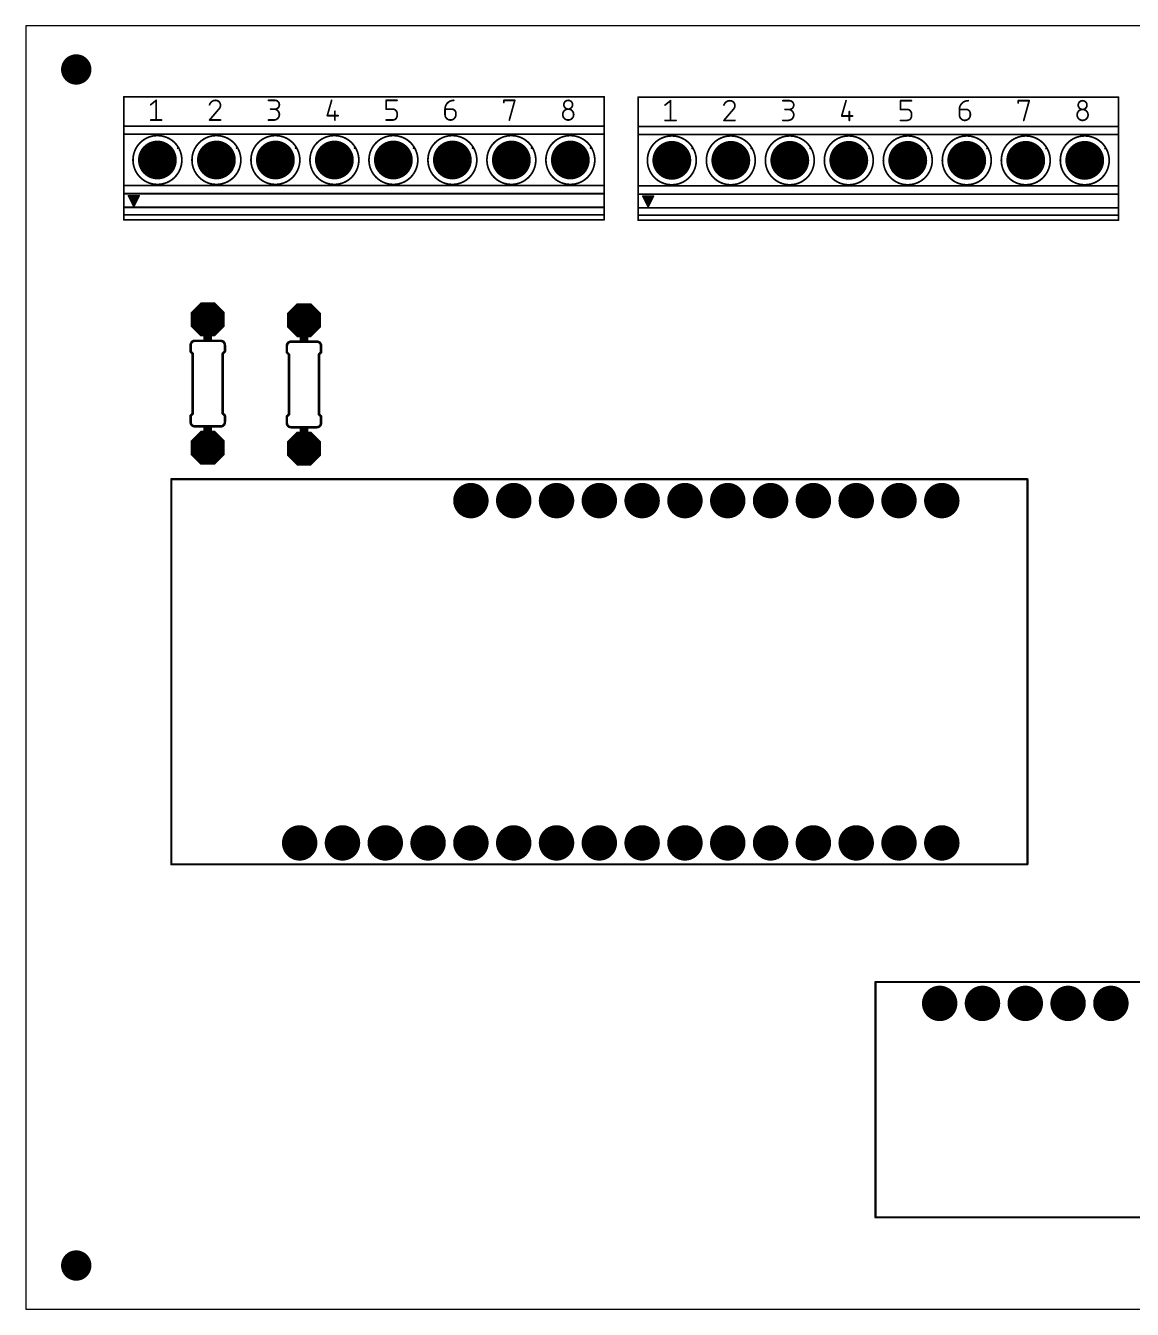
# Model space of a CAD drawing. Extents: x 0 to 102, y 25 to 102.
# Drawn here: x 0 to 65.7, y 25.4 to 101.6 of the extents above; entities that cross this region are included whole.
import ezdxf

# ---------------------------------------------------------------- set-up
doc = ezdxf.new("R2010")
doc.units = 0
for name, color, linetype in [('17', 110, 'CONTINUOUS'), ('20', 31, 'CONTINUOUS'), ('21', 253, 'CONTINUOUS'), ('29', 253, 'CONTINUOUS')]:
    doc.layers.add(name, color=color, linetype=linetype)

# ---------------------------------------------------------------- blocks, each defined once
blk = doc.blocks.new('ROUNDP')
at = {"const_width": 0.5}
blk.add_lwpolyline([(0, -0.25, 1), (0, 0.25, 1), (0, -0.25)], format="xyb", dxfattribs=at)
blk = doc.blocks.new('RECT')
blk.add_solid([(-0.5, -0.5), (0.5, -0.5), (-0.5, 0.5), (0.5, 0.5)])
blk = doc.blocks.new('OCTAGONP')
at = {"const_width": 0.5}
blk.add_lwpolyline([(-0.25, -0.1036), (-0.25, 0.1036), (-0.1036, 0.25), (0.1036, 0.25), (0.25, 0.1036), (0.25, -0.1036), (0.1036, -0.25), (-0.1036, -0.25), (-0.25, -0.1036), (-0.25, 0.1036)], dxfattribs=at)

msp = doc.modelspace()

# ---------------------------------------------------------------- linework, layer by layer
at = {"layer": '20'}
for p, q in [((101.6, 101.6), (0, 101.6)), ((0, 101.6), (0, 25.4)), ((0, 25.4), (101.6, 25.4))]:
    msp.add_line(p, q, dxfattribs=at)
for centre in [(3, 99), (3, 28)]:
    msp.add_circle(centre, 0.8, dxfattribs=at)
at = {"layer": '21'}
for points, const_width in [([(5.816, 97.376), (34.316, 97.376)], 0.1016), ([(5.816, 97.376), (5.816, 95.6383)], 0.1016), ([(7.4168, 96.9081), (7.7414, 97.1677)], 0.1016), ([(7.7414, 97.1677), (7.7414, 95.9993)], 0.1016), ([(14.4018, 97.1677), (14.7913, 97.1677)], 0.1016), ([(18.1539, 97.1677), (17.8943, 96.2589)], 0.1016), ([(21.3868, 96.6484), (21.3868, 97.1677)], 0.1016), ([(21.3868, 97.1677), (22.0359, 97.1677)], 0.1016), ([(28.3718, 97.0379), (28.3718, 97.1677)], 0.1016), ([(28.3718, 97.1677), (29.0209, 97.1677)], 0.1016), ([(29.0209, 97.1677), (28.6964, 95.9993)], 0.1016), ([(34.316, 97.376), (34.316, 95.6383)], 0.1016), ([(36.3366, 97.3557), (64.8366, 97.3557)], 0.1016), ([(36.3366, 97.3557), (36.3366, 95.618)], 0.1016), ([(37.9374, 96.8877), (38.262, 97.1474)], 0.1016), ([(38.262, 97.1474), (38.262, 95.979)], 0.1016), ([(44.9224, 97.1474), (45.3119, 97.1474)], 0.1016), ([(48.6746, 97.1474), (48.4149, 96.2386)], 0.1016), ([(51.9074, 96.6281), (51.9074, 97.1474)], 0.1016), ([(51.9074, 97.1474), (52.5565, 97.1474)], 0.1016), ([(58.8924, 97.0176), (58.8924, 97.1474)], 0.1016), ([(58.8924, 97.1474), (59.5415, 97.1474)], 0.1016), ([(59.5415, 97.1474), (59.217, 95.979)], 0.1016), ([(64.8366, 97.3557), (64.8366, 95.618)], 0.1016), ([(7.4168, 95.9993), (8.0659, 95.9993)], 0.1016), ([(11.461, 96.6484), (10.9093, 95.9993)], 0.1016), ([(10.9093, 95.9993), (11.5584, 95.9993)], 0.1016), ([(14.4018, 95.9993), (14.7264, 95.9993)], 0.1016), ([(14.7913, 96.6484), (14.5316, 96.6484)], 0.1016), ([(17.8943, 96.2589), (18.5434, 96.2589)], 0.1016), ([(18.3487, 96.5186), (18.3487, 95.9993)], 0.1016), ([(21.7763, 96.6484), (21.3868, 96.6484)], 0.1016), ([(21.3868, 95.9993), (21.7763, 95.9993)], 0.1016), ([(22.0359, 96.2589), (22.0359, 96.3888)], 0.1016), ([(24.8793, 96.6484), (25.2688, 96.6484)], 0.1016), ([(24.8793, 96.3239), (24.8793, 96.6484)], 0.1016), ([(25.5284, 96.3888), (25.5284, 96.3239)], 0.1016), ([(37.9374, 95.979), (38.5865, 95.979)], 0.1016), ([(41.9817, 96.6281), (41.4299, 95.979)], 0.1016), ([(41.4299, 95.979), (42.079, 95.979)], 0.1016), ([(44.9224, 95.979), (45.247, 95.979)], 0.1016), ([(45.3119, 96.6281), (45.0523, 96.6281)], 0.1016), ([(48.4149, 96.2386), (49.064, 96.2386)], 0.1016), ([(48.8693, 96.4983), (48.8693, 95.979)], 0.1016), ([(52.2969, 96.6281), (51.9074, 96.6281)], 0.1016), ([(51.9074, 95.979), (52.2969, 95.979)], 0.1016), ([(52.5565, 96.2386), (52.5565, 96.3684)], 0.1016), ([(55.3999, 96.6281), (55.7894, 96.6281)], 0.1016), ([(55.3999, 96.3035), (55.3999, 96.6281)], 0.1016), ([(56.049, 96.3684), (56.049, 96.3035)], 0.1016), ([(5.816, 95.6383), (5.816, 95.1627)], 0.1016), ([(5.816, 95.6383), (34.316, 95.6383)], 0.1016), ([(34.316, 95.1627), (34.316, 95.6383)], 0.1016), ([(36.3366, 95.618), (36.3366, 95.1424)], 0.1016), ([(36.3366, 95.618), (64.8366, 95.618)], 0.1016), ([(64.8366, 95.1424), (64.8366, 95.618)], 0.1016), ([(5.816, 92.1097), (5.816, 95.1627)], 0.1016), ([(34.316, 95.1627), (5.816, 95.1627)], 0.1016), ([(34.316, 92.1097), (34.316, 95.1627)], 0.1016), ([(36.3366, 92.0894), (36.3366, 95.1424)], 0.1016), ([(64.8366, 95.1424), (36.3366, 95.1424)], 0.1016), ([(64.8366, 92.0894), (64.8366, 95.1424)], 0.1016), ([(9.022, 94.337), (9.016, 94.331)], 0.1016), ([(12.522, 94.337), (12.516, 94.331)], 0.1016), ([(16.022, 94.337), (16.016, 94.331)], 0.1016), ([(19.522, 94.337), (19.516, 94.331)], 0.1016), ([(23.022, 94.337), (23.016, 94.331)], 0.1016), ([(26.522, 94.337), (26.516, 94.331)], 0.1016), ([(30.022, 94.337), (30.016, 94.331)], 0.1016), ([(33.522, 94.337), (33.516, 94.331)], 0.1016), ([(39.5426, 94.3167), (39.5366, 94.3107)], 0.1016), ([(43.0426, 94.3167), (43.0366, 94.3107)], 0.1016), ([(46.5426, 94.3167), (46.5366, 94.3107)], 0.1016), ([(50.0426, 94.3167), (50.0366, 94.3107)], 0.1016), ([(53.5426, 94.3167), (53.5366, 94.3107)], 0.1016), ([(57.0426, 94.3167), (57.0366, 94.3107)], 0.1016), ([(60.5426, 94.3167), (60.5366, 94.3107)], 0.1016), ([(64.0426, 94.3167), (64.0366, 94.3107)], 0.1016), ([(5.816, 92.1097), (34.316, 92.1097)], 0.1016), ([(5.816, 92.1097), (5.816, 91.6267)], 0.1016), ([(34.316, 91.6267), (5.816, 91.6267)], 0.1016), ([(5.816, 91.6267), (5.816, 90.815)], 0.1016), ([(6.4135, 90.8685), (6.096, 91.5035)], 0.1016), ([(6.096, 91.5035), (6.731, 91.5035)], 0.1016), ([(6.1278, 91.44), (6.6993, 91.44)], 0.1016), ([(6.731, 91.5035), (6.4135, 90.8685)], 0.1016), ([(34.316, 92.1097), (34.316, 91.6267)], 0.1016), ([(34.316, 91.6267), (34.316, 90.815)], 0.1016), ([(36.3366, 92.0894), (64.8366, 92.0894)], 0.1016), ([(36.3366, 92.0894), (36.3366, 91.6064)], 0.1016), ([(64.8366, 91.6064), (36.3366, 91.6064)], 0.1016), ([(36.3366, 91.6064), (36.3366, 90.7947)], 0.1016), ([(36.9341, 90.8482), (36.6166, 91.4832)], 0.1016), ([(36.6166, 91.4832), (37.2516, 91.4832)], 0.1016), ([(36.6382, 91.44), (37.23, 91.44)], 0.1016), ([(37.2516, 91.4832), (36.9341, 90.8482)], 0.1016), ([(64.8366, 92.0894), (64.8366, 91.6064)], 0.1016), ([(64.8366, 91.6064), (64.8366, 90.7947)], 0.1016), ([(34.316, 90.815), (5.816, 90.815)], 0.1016), ([(5.816, 90.815), (5.816, 90.376)], 0.1016), ([(6.1786, 91.3384), (6.6485, 91.3384)], 0.1016), ([(6.2294, 91.2368), (6.5977, 91.2368)], 0.1016), ([(6.2801, 91.1352), (6.5469, 91.1352)], 0.1016), ([(6.331, 91.0336), (6.4961, 91.0336)], 0.1016), ([(6.3818, 90.932), (6.4453, 90.932)], 0.1016), ([(34.316, 90.815), (34.316, 90.376)], 0.1016), ([(64.8366, 90.7947), (36.3366, 90.7947)], 0.1016), ([(36.3366, 90.7947), (36.3366, 90.3557)], 0.1016), ([(36.689, 91.3384), (37.1792, 91.3384)], 0.1016), ([(36.7398, 91.2368), (37.1284, 91.2368)], 0.1016), ([(36.7906, 91.1352), (37.0776, 91.1352)], 0.1016), ([(36.8414, 91.0336), (37.0268, 91.0336)], 0.1016), ([(36.8922, 90.932), (36.976, 90.932)], 0.1016), ([(64.8366, 90.7947), (64.8366, 90.3557)], 0.1016), ([(5.816, 90.376), (34.316, 90.376)], 0.1016), ([(5.816, 90.376), (5.816, 90.076)], 0.1016), ([(5.816, 90.076), (34.316, 90.076)], 0.1016), ([(34.316, 90.376), (34.316, 90.076)], 0.1016), ([(36.3366, 90.3557), (64.8366, 90.3557)], 0.1016), ([(36.3366, 90.3557), (36.3366, 90.0557)], 0.1016), ([(36.3366, 90.0557), (64.8366, 90.0557)], 0.1016), ([(64.8366, 90.3557), (64.8366, 90.0557)], 0.1016), ([(9.787, 82.639), (9.787, 82.258)], 0.1524), ([(9.914, 82.131), (9.787, 82.258)], 0.1524), ([(10.041, 82.893), (11.565, 82.893)], 0.1524), ([(11.692, 82.131), (11.819, 82.258)], 0.1524), ([(11.819, 82.639), (11.819, 82.258)], 0.1524), ([(15.496, 82.589), (15.496, 82.208)], 0.1524), ([(17.274, 82.843), (15.75, 82.843)], 0.1524), ([(17.528, 82.589), (17.528, 82.208)], 0.1524), ([(9.914, 78.575), (9.914, 82.131)], 0.1524), ([(11.692, 78.575), (11.692, 82.131)], 0.1524), ([(15.623, 82.081), (15.496, 82.208)], 0.1524), ([(15.623, 82.081), (15.623, 78.525)], 0.1524), ([(17.401, 82.081), (17.528, 82.208)], 0.1524), ([(17.401, 82.081), (17.401, 78.525)], 0.1524), ([(9.914, 78.575), (9.787, 78.448)], 0.1524), ([(9.787, 78.067), (9.787, 78.448)], 0.1524), ([(11.692, 78.575), (11.819, 78.448)], 0.1524), ([(11.819, 78.067), (11.819, 78.448)], 0.1524), ([(15.623, 78.525), (15.496, 78.398)], 0.1524), ([(17.401, 78.525), (17.528, 78.398)], 0.1524), ([(10.041, 77.813), (11.565, 77.813)], 0.1524), ([(15.496, 78.017), (15.496, 78.398)], 0.1524), ([(17.274, 77.763), (15.75, 77.763)], 0.1524), ([(17.528, 78.017), (17.528, 78.398)], 0.1524), ([(59.436, 74.676), (8.636, 74.676)], 0.127), ([(8.636, 74.676), (8.636, 51.816)], 0.127), ([(59.436, 51.816), (59.436, 74.676)], 0.127), ([(8.636, 51.816), (59.436, 51.816)], 0.127), ([(50.419, 44.831), (50.419, 30.861)], 0.127), ([(70.739, 44.831), (50.419, 44.831)], 0.127), ([(50.419, 30.861), (70.739, 30.861)], 0.127)]:
    msp.add_lwpolyline(points, dxfattribs=dict(at, const_width=const_width))
for points, const_width in [([(5.816, 97.4014, 1), (5.816, 97.3506)], 0.0508), ([(5.8414, 97.376, 1), (5.7906, 97.376)], 0.0508), ([(7.4009, 96.9279, 1), (7.4327, 96.8882)], 0.0508), ([(7.7668, 97.1677, 1), (7.716, 97.1677)], 0.0508), ([(7.7572, 97.1479, 1), (7.7255, 97.1875)], 0.0508), ([(11.2663, 97.1677, 0.3252), (10.9093, 96.9081)], 0.1016), ([(10.8851, 96.9159, 1), (10.9335, 96.9002)], 0.0508), ([(11.5584, 96.8756, 0.4142), (11.2663, 97.1677)], 0.1016), ([(11.2663, 97.1931, 1), (11.2663, 97.1423)], 0.0508), ([(11.2663, 97.1423, 1), (11.2663, 97.1931)], 0.0508), ([(11.461, 96.6484, 0.2053), (11.5584, 96.8756)], 0.1016), ([(11.5838, 96.8756, 1), (11.533, 96.8756)], 0.0508), ([(11.533, 96.8756, 1), (11.5838, 96.8756)], 0.0508), ([(14.4018, 97.1931, 1), (14.4018, 97.1423)], 0.0508), ([(14.7913, 96.6484, 1), (14.7913, 97.1677)], 0.1016), ([(14.7913, 97.1931, 1), (14.7913, 97.1423)], 0.0508), ([(14.7913, 97.1423, 1), (14.7913, 97.1931)], 0.0508), ([(18.1784, 97.1607, 1), (18.1295, 97.1747)], 0.0508), ([(21.4122, 97.1677, 1), (21.3614, 97.1677)], 0.0508), ([(21.3868, 97.1931, 1), (21.3868, 97.1423)], 0.0508), ([(22.0359, 97.1423, 1), (22.0359, 97.1931)], 0.0508), ([(25.3986, 97.1677, 0.4142), (24.8793, 96.6484)], 0.1016), ([(25.3986, 97.1423, 1), (25.3986, 97.1931)], 0.0508), ([(28.3972, 97.1677, 1), (28.3464, 97.1677)], 0.0508), ([(28.3718, 97.1931, 1), (28.3718, 97.1423)], 0.0508), ([(28.3464, 97.0379, 1), (28.3972, 97.0379)], 0.0508), ([(29.0454, 97.1609, 1), (28.9964, 97.1745)], 0.0508), ([(29.0209, 97.1423, 1), (29.0209, 97.1931)], 0.0508), ([(32.4485, 96.9081, 1), (31.9292, 96.9081)], 0.1016), ([(31.9292, 96.9081, 1), (32.4485, 96.9081)], 0.1016), ([(31.9546, 96.9081, 1), (31.9038, 96.9081)], 0.0508), ([(31.9038, 96.9081, 1), (31.9546, 96.9081)], 0.0508), ([(32.4739, 96.9081, 1), (32.4231, 96.9081)], 0.0508), ([(32.4231, 96.9081, 1), (32.4739, 96.9081)], 0.0508), ([(34.3414, 97.376, 1), (34.2906, 97.376)], 0.0508), ([(34.316, 97.3506, 1), (34.316, 97.4014)], 0.0508), ([(36.3366, 97.3811, 1), (36.3366, 97.3303)], 0.0508), ([(36.362, 97.3557, 1), (36.3112, 97.3557)], 0.0508), ([(37.9216, 96.9076, 1), (37.9533, 96.8679)], 0.0508), ([(38.2874, 97.1474, 1), (38.2366, 97.1474)], 0.0508), ([(38.2779, 97.1275, 1), (38.2461, 97.1672)], 0.0508), ([(41.7869, 97.1474, 0.3252), (41.4299, 96.8877)], 0.1016), ([(41.4058, 96.8956, 1), (41.4541, 96.8799)], 0.0508), ([(42.079, 96.8553, 0.4142), (41.7869, 97.1474)], 0.1016), ([(41.7869, 97.1728, 1), (41.7869, 97.122)], 0.0508), ([(41.7869, 97.122, 1), (41.7869, 97.1728)], 0.0508), ([(41.9817, 96.6281, 0.2053), (42.079, 96.8553)], 0.1016), ([(42.1044, 96.8553, 1), (42.0536, 96.8553)], 0.0508), ([(42.0536, 96.8553, 1), (42.1044, 96.8553)], 0.0508), ([(44.9224, 97.1728, 1), (44.9224, 97.122)], 0.0508), ([(45.3119, 96.6281, 1), (45.3119, 97.1474)], 0.1016), ([(45.3119, 97.1728, 1), (45.3119, 97.122)], 0.0508), ([(45.3119, 97.122, 1), (45.3119, 97.1728)], 0.0508), ([(48.699, 97.1404, 1), (48.6502, 97.1544)], 0.0508), ([(51.9328, 97.1474, 1), (51.882, 97.1474)], 0.0508), ([(51.9074, 97.1728, 1), (51.9074, 97.122)], 0.0508), ([(52.5565, 97.122, 1), (52.5565, 97.1728)], 0.0508), ([(55.9192, 97.1474, 0.4142), (55.3999, 96.6281)], 0.1016), ([(55.9192, 97.122, 1), (55.9192, 97.1728)], 0.0508), ([(58.9178, 97.1474, 1), (58.867, 97.1474)], 0.0508), ([(58.8924, 97.1728, 1), (58.8924, 97.122)], 0.0508), ([(58.867, 97.0176, 1), (58.9178, 97.0176)], 0.0508), ([(59.566, 97.1406, 1), (59.5171, 97.1542)], 0.0508), ([(59.5415, 97.122, 1), (59.5415, 97.1728)], 0.0508), ([(62.9691, 96.8877, 1), (62.4498, 96.8877)], 0.1016), ([(62.4498, 96.8877, 1), (62.9691, 96.8877)], 0.1016), ([(62.4752, 96.8877, 1), (62.4244, 96.8877)], 0.0508), ([(62.4244, 96.8877, 1), (62.4752, 96.8877)], 0.0508), ([(62.9945, 96.8877, 1), (62.9437, 96.8877)], 0.0508), ([(62.9437, 96.8877, 1), (62.9945, 96.8877)], 0.0508), ([(64.862, 97.3557, 1), (64.8112, 97.3557)], 0.0508), ([(64.8366, 97.3303, 1), (64.8366, 97.3811)], 0.0508), ([(7.4168, 96.0247, 1), (7.4168, 95.9739)], 0.0508), ([(7.716, 95.9993, 1), (7.7668, 95.9993)], 0.0508), ([(8.0659, 95.9739, 1), (8.0659, 96.0247)], 0.0508), ([(10.8899, 96.0158, 1), (10.9287, 95.9828)], 0.0508), ([(10.9093, 96.0247, 1), (10.9093, 95.9739)], 0.0508), ([(11.4435, 96.6668, 1), (11.4786, 96.63)], 0.0508), ([(11.4804, 96.632, 1), (11.4417, 96.6649)], 0.0508), ([(11.5584, 95.9739, 1), (11.5584, 96.0247)], 0.0508), ([(14.4018, 96.0247, 1), (14.4018, 95.9739)], 0.0508), ([(14.5316, 96.6738, 1), (14.5316, 96.623)], 0.0508), ([(14.7264, 95.9993, 1), (14.7264, 96.6484)], 0.1016), ([(14.7264, 96.6738, 1), (14.7264, 96.623)], 0.0508), ([(14.7264, 96.0247, 1), (14.7264, 95.9739)], 0.0508), ([(14.7264, 95.9739, 1), (14.7264, 96.0247)], 0.0508), ([(14.7913, 96.6738, 1), (14.7913, 96.623)], 0.0508), ([(14.7913, 96.623, 1), (14.7913, 96.6738)], 0.0508), ([(17.8943, 96.2843, 1), (17.8943, 96.2335)], 0.0508), ([(17.8699, 96.2659, 1), (17.9187, 96.252)], 0.0508), ([(18.3741, 96.5186, 1), (18.3233, 96.5186)], 0.0508), ([(18.3233, 95.9993, 1), (18.3741, 95.9993)], 0.0508), ([(18.5434, 96.2335, 1), (18.5434, 96.2843)], 0.0508), ([(21.3868, 96.6738, 1), (21.3868, 96.623)], 0.0508), ([(21.3614, 96.6484, 1), (21.4122, 96.6484)], 0.0508), ([(21.3868, 96.0247, 1), (21.3868, 95.9739)], 0.0508), ([(22.0359, 96.3888, 0.4142), (21.7763, 96.6484)], 0.1016), ([(21.7763, 96.6738, 1), (21.7763, 96.623)], 0.0508), ([(21.7763, 95.9993, 0.4142), (22.0359, 96.2589)], 0.1016), ([(21.7763, 96.0247, 1), (21.7763, 95.9739)], 0.0508), ([(21.7763, 96.623, 1), (21.7763, 96.6738)], 0.0508), ([(21.7763, 95.9739, 1), (21.7763, 96.0247)], 0.0508), ([(22.0613, 96.3888, 1), (22.0105, 96.3888)], 0.0508), ([(22.0105, 96.3888, 1), (22.0613, 96.3888)], 0.0508), ([(22.0613, 96.2589, 1), (22.0105, 96.2589)], 0.0508), ([(22.0105, 96.2589, 1), (22.0613, 96.2589)], 0.0508), ([(24.8793, 96.6738, 1), (24.8793, 96.623)], 0.0508), ([(24.9047, 96.6484, 1), (24.8539, 96.6484)], 0.0508), ([(24.8539, 96.6484, 1), (24.9047, 96.6484)], 0.0508), ([(24.8793, 96.3239, 1), (25.5284, 96.3239)], 0.1016), ([(24.9047, 96.3239, 1), (24.8539, 96.3239)], 0.0508), ([(24.8539, 96.3239, 1), (24.9047, 96.3239)], 0.0508), ([(25.5284, 96.3888, 0.4142), (25.2688, 96.6484)], 0.1016), ([(25.2688, 96.6738, 1), (25.2688, 96.623)], 0.0508), ([(25.2688, 96.623, 1), (25.2688, 96.6738)], 0.0508), ([(25.5538, 96.3888, 1), (25.503, 96.3888)], 0.0508), ([(25.503, 96.3888, 1), (25.5538, 96.3888)], 0.0508), ([(25.5538, 96.3239, 1), (25.503, 96.3239)], 0.0508), ([(25.503, 96.3239, 1), (25.5538, 96.3239)], 0.0508), ([(28.6719, 96.0061, 1), (28.7208, 95.9925)], 0.0508), ([(32.5134, 96.3239, 1), (31.8643, 96.3239)], 0.1016), ([(31.8643, 96.3239, 1), (32.5134, 96.3239)], 0.1016), ([(31.8897, 96.3239, 1), (31.8389, 96.3239)], 0.0508), ([(31.8389, 96.3239, 1), (31.8897, 96.3239)], 0.0508), ([(32.5388, 96.3239, 1), (32.488, 96.3239)], 0.0508), ([(32.488, 96.3239, 1), (32.5388, 96.3239)], 0.0508), ([(37.9374, 96.0044, 1), (37.9374, 95.9536)], 0.0508), ([(38.5865, 95.9536, 1), (38.5865, 96.0044)], 0.0508), ([(41.4299, 96.0044, 1), (41.4299, 95.9536)], 0.0508), ([(41.4106, 95.9954, 1), (41.4493, 95.9625)], 0.0508), ([(41.9642, 96.6465, 1), (41.9992, 96.6097)], 0.0508), ([(42.001, 96.6116, 1), (41.9623, 96.6445)], 0.0508), ([(42.079, 95.9536, 1), (42.079, 96.0044)], 0.0508), ([(44.9224, 96.0044, 1), (44.9224, 95.9536)], 0.0508), ([(45.0523, 96.6535, 1), (45.0523, 96.6027)], 0.0508), ([(45.247, 95.979, 1), (45.247, 96.6281)], 0.1016), ([(45.247, 96.6535, 1), (45.247, 96.6027)], 0.0508), ([(45.247, 96.0044, 1), (45.247, 95.9536)], 0.0508), ([(45.247, 95.9536, 1), (45.247, 96.0044)], 0.0508), ([(45.3119, 96.6535, 1), (45.3119, 96.6027)], 0.0508), ([(45.3119, 96.6027, 1), (45.3119, 96.6535)], 0.0508), ([(48.4149, 96.264, 1), (48.4149, 96.2132)], 0.0508), ([(48.3905, 96.2456, 1), (48.4394, 96.2316)], 0.0508), ([(48.8947, 96.4983, 1), (48.8439, 96.4983)], 0.0508), ([(49.064, 96.2132, 1), (49.064, 96.264)], 0.0508), ([(51.9074, 96.6535, 1), (51.9074, 96.6027)], 0.0508), ([(51.882, 96.6281, 1), (51.9328, 96.6281)], 0.0508), ([(51.9074, 96.0044, 1), (51.9074, 95.9536)], 0.0508), ([(52.5565, 96.3684, 0.4142), (52.2969, 96.6281)], 0.1016), ([(52.2969, 96.6535, 1), (52.2969, 96.6027)], 0.0508), ([(52.2969, 95.979, 0.4142), (52.5565, 96.2386)], 0.1016), ([(52.2969, 96.0044, 1), (52.2969, 95.9536)], 0.0508), ([(52.2969, 96.6027, 1), (52.2969, 96.6535)], 0.0508), ([(52.2969, 95.9536, 1), (52.2969, 96.0044)], 0.0508), ([(52.5819, 96.3684, 1), (52.5311, 96.3684)], 0.0508), ([(52.5311, 96.3684, 1), (52.5819, 96.3684)], 0.0508), ([(52.5819, 96.2386, 1), (52.5311, 96.2386)], 0.0508), ([(52.5311, 96.2386, 1), (52.5819, 96.2386)], 0.0508), ([(55.3999, 96.6535, 1), (55.3999, 96.6027)], 0.0508), ([(55.4253, 96.6281, 1), (55.3745, 96.6281)], 0.0508), ([(55.3745, 96.6281, 1), (55.4253, 96.6281)], 0.0508), ([(55.3999, 96.3035, 1), (56.049, 96.3035)], 0.1016), ([(55.4253, 96.3035, 1), (55.3745, 96.3035)], 0.0508), ([(55.3745, 96.3035, 1), (55.4253, 96.3035)], 0.0508), ([(56.049, 96.3684, 0.4142), (55.7894, 96.6281)], 0.1016), ([(55.7894, 96.6535, 1), (55.7894, 96.6027)], 0.0508), ([(55.7894, 96.6027, 1), (55.7894, 96.6535)], 0.0508), ([(56.0744, 96.3684, 1), (56.0236, 96.3684)], 0.0508), ([(56.0236, 96.3684, 1), (56.0744, 96.3684)], 0.0508), ([(56.0744, 96.3035, 1), (56.0236, 96.3035)], 0.0508), ([(56.0236, 96.3035, 1), (56.0744, 96.3035)], 0.0508), ([(63.034, 96.3035, 1), (62.3849, 96.3035)], 0.1016), ([(62.3849, 96.3035, 1), (63.034, 96.3035)], 0.1016), ([(62.4103, 96.3035, 1), (62.3595, 96.3035)], 0.0508), ([(62.3595, 96.3035, 1), (62.4103, 96.3035)], 0.0508), ([(63.0594, 96.3035, 1), (63.0086, 96.3035)], 0.0508), ([(63.0086, 96.3035, 1), (63.0594, 96.3035)], 0.0508), ([(5.8414, 95.6383, 1), (5.7906, 95.6383)], 0.0508), ([(5.816, 95.6637, 1), (5.816, 95.6129)], 0.0508), ([(5.7906, 95.6383, 1), (5.8414, 95.6383)], 0.0508), ([(34.3414, 95.6383, 1), (34.2906, 95.6383)], 0.0508), ([(34.2906, 95.6383, 1), (34.3414, 95.6383)], 0.0508), ([(34.316, 95.6129, 1), (34.316, 95.6637)], 0.0508), ([(36.362, 95.618, 1), (36.3112, 95.618)], 0.0508), ([(36.3366, 95.6434, 1), (36.3366, 95.5926)], 0.0508), ([(36.3112, 95.618, 1), (36.362, 95.618)], 0.0508), ([(38.2366, 95.979, 1), (38.2874, 95.979)], 0.0508), ([(48.8439, 95.979, 1), (48.8947, 95.979)], 0.0508), ([(59.1925, 95.9858, 1), (59.2415, 95.9722)], 0.0508), ([(64.862, 95.618, 1), (64.8112, 95.618)], 0.0508), ([(64.8112, 95.618, 1), (64.862, 95.618)], 0.0508), ([(64.8366, 95.5926, 1), (64.8366, 95.6434)], 0.0508), ([(5.8414, 95.1627, 1), (5.7906, 95.1627)], 0.0508), ([(5.816, 95.1881, 1), (5.816, 95.1373)], 0.0508), ([(5.7906, 95.1627, 1), (5.8414, 95.1627)], 0.0508), ([(7.816, 92.176, 1), (7.816, 95.076, 1), (7.816, 92.176)], 0.1016), ([(11.316, 92.176, 1), (11.316, 95.076, 1), (11.316, 92.176)], 0.1016), ([(14.816, 92.176, 1), (14.816, 95.076, 1), (14.816, 92.176)], 0.1016), ([(18.316, 92.176, 1), (18.316, 95.076, 1), (18.316, 92.176)], 0.1016), ([(21.816, 92.176, 1), (21.816, 95.076, 1), (21.816, 92.176)], 0.1016), ([(25.316, 92.176, 1), (25.316, 95.076, 1), (25.316, 92.176)], 0.1016), ([(28.816, 92.176, 1), (28.816, 95.076, 1), (28.816, 92.176)], 0.1016), ([(32.316, 92.176, 1), (32.316, 95.076, 1), (32.316, 92.176)], 0.1016), ([(34.3414, 95.1627, 1), (34.2906, 95.1627)], 0.0508), ([(34.2906, 95.1627, 1), (34.3414, 95.1627)], 0.0508), ([(34.316, 95.1373, 1), (34.316, 95.1881)], 0.0508), ([(36.362, 95.1424, 1), (36.3112, 95.1424)], 0.0508), ([(36.3366, 95.1678, 1), (36.3366, 95.117)], 0.0508), ([(36.3112, 95.1424, 1), (36.362, 95.1424)], 0.0508), ([(38.3366, 92.1557, 1), (38.3366, 95.0557, 1), (38.3366, 92.1557)], 0.1016), ([(41.8366, 92.1557, 1), (41.8366, 95.0557, 1), (41.8366, 92.1557)], 0.1016), ([(45.3366, 92.1557, 1), (45.3366, 95.0557, 1), (45.3366, 92.1557)], 0.1016), ([(48.8366, 92.1557, 1), (48.8366, 95.0557, 1), (48.8366, 92.1557)], 0.1016), ([(52.3366, 92.1557, 1), (52.3366, 95.0557, 1), (52.3366, 92.1557)], 0.1016), ([(55.8366, 92.1557, 1), (55.8366, 95.0557, 1), (55.8366, 92.1557)], 0.1016), ([(59.3366, 92.1557, 1), (59.3366, 95.0557, 1), (59.3366, 92.1557)], 0.1016), ([(62.8366, 92.1557, 1), (62.8366, 95.0557, 1), (62.8366, 92.1557)], 0.1016), ([(64.862, 95.1424, 1), (64.8112, 95.1424)], 0.0508), ([(64.8112, 95.1424, 1), (64.862, 95.1424)], 0.0508), ([(64.8366, 95.117, 1), (64.8366, 95.1678)], 0.0508), ([(8.998, 94.349, 1), (9.034, 94.313)], 0.0508), ([(9.04, 94.319, 1), (9.004, 94.355)], 0.0508), ([(12.498, 94.349, 1), (12.534, 94.313)], 0.0508), ([(12.54, 94.319, 1), (12.504, 94.355)], 0.0508), ([(15.998, 94.349, 1), (16.034, 94.313)], 0.0508), ([(16.04, 94.319, 1), (16.004, 94.355)], 0.0508), ([(19.498, 94.349, 1), (19.534, 94.313)], 0.0508), ([(19.54, 94.319, 1), (19.504, 94.355)], 0.0508), ([(22.998, 94.349, 1), (23.034, 94.313)], 0.0508), ([(23.04, 94.319, 1), (23.004, 94.355)], 0.0508), ([(26.498, 94.349, 1), (26.534, 94.313)], 0.0508), ([(26.54, 94.319, 1), (26.504, 94.355)], 0.0508), ([(29.998, 94.349, 1), (30.034, 94.313)], 0.0508), ([(30.04, 94.319, 1), (30.004, 94.355)], 0.0508), ([(33.498, 94.349, 1), (33.534, 94.313)], 0.0508), ([(33.54, 94.319, 1), (33.504, 94.355)], 0.0508), ([(39.5187, 94.3286, 1), (39.5546, 94.2927)], 0.0508), ([(39.5606, 94.2987, 1), (39.5247, 94.3346)], 0.0508), ([(43.0187, 94.3286, 1), (43.0546, 94.2927)], 0.0508), ([(43.0606, 94.2987, 1), (43.0247, 94.3346)], 0.0508), ([(46.5187, 94.3286, 1), (46.5546, 94.2927)], 0.0508), ([(46.5606, 94.2987, 1), (46.5247, 94.3346)], 0.0508), ([(50.0187, 94.3286, 1), (50.0546, 94.2927)], 0.0508), ([(50.0606, 94.2987, 1), (50.0247, 94.3346)], 0.0508), ([(53.5187, 94.3286, 1), (53.5546, 94.2927)], 0.0508), ([(53.5606, 94.2987, 1), (53.5247, 94.3346)], 0.0508), ([(57.0187, 94.3286, 1), (57.0546, 94.2927)], 0.0508), ([(57.0606, 94.2987, 1), (57.0247, 94.3346)], 0.0508), ([(60.5187, 94.3286, 1), (60.5546, 94.2927)], 0.0508), ([(60.5606, 94.2987, 1), (60.5247, 94.3346)], 0.0508), ([(64.0187, 94.3286, 1), (64.0546, 94.2927)], 0.0508), ([(64.0606, 94.2987, 1), (64.0247, 94.3346)], 0.0508), ([(5.816, 92.1351, 1), (5.816, 92.0843)], 0.0508), ([(5.8414, 92.1097, 1), (5.7906, 92.1097)], 0.0508), ([(5.7906, 92.1097, 1), (5.8414, 92.1097)], 0.0508), ([(5.816, 91.6521, 1), (5.816, 91.6013)], 0.0508), ([(5.8414, 91.6267, 1), (5.7906, 91.6267)], 0.0508), ([(5.7906, 91.6267, 1), (5.8414, 91.6267)], 0.0508), ([(6.1187, 91.5149, 1), (6.0733, 91.4921)], 0.0508), ([(6.096, 91.5289, 1), (6.096, 91.4781)], 0.0508), ([(6.1278, 91.4654, 1), (6.1278, 91.4146)], 0.0508), ([(6.6993, 91.4146, 1), (6.6993, 91.4654)], 0.0508), ([(6.7537, 91.4921, 1), (6.7083, 91.5149)], 0.0508), ([(6.731, 91.4781, 1), (6.731, 91.5289)], 0.0508), ([(34.3414, 92.1097, 1), (34.2906, 92.1097)], 0.0508), ([(34.2906, 92.1097, 1), (34.3414, 92.1097)], 0.0508), ([(34.3414, 91.6267, 1), (34.2906, 91.6267)], 0.0508), ([(34.2906, 91.6267, 1), (34.3414, 91.6267)], 0.0508), ([(34.316, 92.0843, 1), (34.316, 92.1351)], 0.0508), ([(34.316, 91.6013, 1), (34.316, 91.6521)], 0.0508), ([(36.3366, 92.1148, 1), (36.3366, 92.064)], 0.0508), ([(36.362, 92.0894, 1), (36.3112, 92.0894)], 0.0508), ([(36.3112, 92.0894, 1), (36.362, 92.0894)], 0.0508), ([(36.3366, 91.6318, 1), (36.3366, 91.581)], 0.0508), ([(36.362, 91.6064, 1), (36.3112, 91.6064)], 0.0508), ([(36.3112, 91.6064, 1), (36.362, 91.6064)], 0.0508), ([(36.6394, 91.4945, 1), (36.5939, 91.4718)], 0.0508), ([(36.6166, 91.5086, 1), (36.6166, 91.4578)], 0.0508), ([(36.6382, 91.4654, 1), (36.6382, 91.4146)], 0.0508), ([(37.2744, 91.4718, 1), (37.2289, 91.4945)], 0.0508), ([(37.23, 91.4146, 1), (37.23, 91.4654)], 0.0508), ([(37.2516, 91.4578, 1), (37.2516, 91.5086)], 0.0508), ([(64.862, 92.0894, 1), (64.8112, 92.0894)], 0.0508), ([(64.8112, 92.0894, 1), (64.862, 92.0894)], 0.0508), ([(64.862, 91.6064, 1), (64.8112, 91.6064)], 0.0508), ([(64.8112, 91.6064, 1), (64.862, 91.6064)], 0.0508), ([(64.8366, 92.064, 1), (64.8366, 92.1148)], 0.0508), ([(64.8366, 91.581, 1), (64.8366, 91.6318)], 0.0508), ([(5.816, 90.8404, 1), (5.816, 90.7896)], 0.0508), ([(5.8414, 90.815, 1), (5.7906, 90.815)], 0.0508), ([(5.7906, 90.815, 1), (5.8414, 90.815)], 0.0508), ([(6.1786, 91.3638, 1), (6.1786, 91.313)], 0.0508), ([(6.2294, 91.2622, 1), (6.2294, 91.2114)], 0.0508), ([(6.2801, 91.1606, 1), (6.2801, 91.1098)], 0.0508), ([(6.331, 91.059, 1), (6.331, 91.0082)], 0.0508), ([(6.3818, 90.9574, 1), (6.3818, 90.9066)], 0.0508), ([(6.3908, 90.8799, 1), (6.4362, 90.8571)], 0.0508), ([(6.3908, 90.8571, 1), (6.4362, 90.8799)], 0.0508), ([(6.4453, 90.9066, 1), (6.4453, 90.9574)], 0.0508), ([(6.4961, 91.0082, 1), (6.4961, 91.059)], 0.0508), ([(6.5469, 91.1098, 1), (6.5469, 91.1606)], 0.0508), ([(6.5977, 91.2114, 1), (6.5977, 91.2622)], 0.0508), ([(6.6485, 91.313, 1), (6.6485, 91.3638)], 0.0508), ([(34.3414, 90.815, 1), (34.2906, 90.815)], 0.0508), ([(34.2906, 90.815, 1), (34.3414, 90.815)], 0.0508), ([(34.316, 90.7896, 1), (34.316, 90.8404)], 0.0508), ([(36.3366, 90.8201, 1), (36.3366, 90.7693)], 0.0508), ([(36.362, 90.7947, 1), (36.3112, 90.7947)], 0.0508), ([(36.3112, 90.7947, 1), (36.362, 90.7947)], 0.0508), ([(36.689, 91.3638, 1), (36.689, 91.313)], 0.0508), ([(36.7398, 91.2622, 1), (36.7398, 91.2114)], 0.0508), ([(36.7906, 91.1606, 1), (36.7906, 91.1098)], 0.0508), ([(36.8414, 91.059, 1), (36.8414, 91.0082)], 0.0508), ([(36.8922, 90.9574, 1), (36.8922, 90.9066)], 0.0508), ([(36.9114, 90.8595, 1), (36.9569, 90.8368)], 0.0508), ([(36.9114, 90.8368, 1), (36.9569, 90.8595)], 0.0508), ([(36.976, 90.9066, 1), (36.976, 90.9574)], 0.0508), ([(37.0268, 91.0082, 1), (37.0268, 91.059)], 0.0508), ([(37.0776, 91.1098, 1), (37.0776, 91.1606)], 0.0508), ([(37.1284, 91.2114, 1), (37.1284, 91.2622)], 0.0508), ([(37.1792, 91.313, 1), (37.1792, 91.3638)], 0.0508), ([(64.862, 90.7947, 1), (64.8112, 90.7947)], 0.0508), ([(64.8112, 90.7947, 1), (64.862, 90.7947)], 0.0508), ([(64.8366, 90.7693, 1), (64.8366, 90.8201)], 0.0508), ([(5.816, 90.4014, 1), (5.816, 90.3506)], 0.0508), ([(5.8414, 90.376, 1), (5.7906, 90.376)], 0.0508), ([(5.7906, 90.376, 1), (5.8414, 90.376)], 0.0508), ([(5.816, 90.1014, 1), (5.816, 90.0506)], 0.0508), ([(5.7906, 90.076, 1), (5.8414, 90.076)], 0.0508), ([(34.3414, 90.376, 1), (34.2906, 90.376)], 0.0508), ([(34.2906, 90.376, 1), (34.3414, 90.376)], 0.0508), ([(34.2906, 90.076, 1), (34.3414, 90.076)], 0.0508), ([(34.316, 90.3506, 1), (34.316, 90.4014)], 0.0508), ([(34.316, 90.0506, 1), (34.316, 90.1014)], 0.0508), ([(36.3366, 90.3811, 1), (36.3366, 90.3303)], 0.0508), ([(36.362, 90.3557, 1), (36.3112, 90.3557)], 0.0508), ([(36.3112, 90.3557, 1), (36.362, 90.3557)], 0.0508), ([(36.3366, 90.0811, 1), (36.3366, 90.0303)], 0.0508), ([(36.3112, 90.0557, 1), (36.362, 90.0557)], 0.0508), ([(64.862, 90.3557, 1), (64.8112, 90.3557)], 0.0508), ([(64.8112, 90.3557, 1), (64.862, 90.3557)], 0.0508), ([(64.8112, 90.0557, 1), (64.862, 90.0557)], 0.0508), ([(64.8366, 90.3303, 1), (64.8366, 90.3811)], 0.0508), ([(64.8366, 90.0303, 1), (64.8366, 90.0811)], 0.0508), ([(10.041, 82.893, 0.4142), (9.787, 82.639)], 0.1524), ([(9.8251, 82.639, 1), (9.7489, 82.639)], 0.0762), ([(9.7489, 82.639, 1), (9.8251, 82.639)], 0.0762), ([(9.7489, 82.258, 1), (9.8251, 82.258)], 0.0762), ([(9.8139, 82.2849, 1), (9.7601, 82.2311)], 0.0762), ([(10.041, 82.9311, 1), (10.041, 82.8549)], 0.0762), ([(10.041, 82.8549, 1), (10.041, 82.9311)], 0.0762), ([(11.819, 82.639, 0.4142), (11.565, 82.893)], 0.1524), ([(11.565, 82.9311, 1), (11.565, 82.8549)], 0.0762), ([(11.565, 82.8549, 1), (11.565, 82.9311)], 0.0762), ([(11.8571, 82.639, 1), (11.7809, 82.639)], 0.0762), ([(11.7809, 82.639, 1), (11.8571, 82.639)], 0.0762), ([(11.7809, 82.258, 1), (11.8571, 82.258)], 0.0762), ([(11.8459, 82.2311, 1), (11.7921, 82.2849)], 0.0762), ([(15.75, 82.843, 0.4142), (15.496, 82.589)], 0.1524), ([(15.5341, 82.589, 1), (15.4579, 82.589)], 0.0762), ([(15.4579, 82.589, 1), (15.5341, 82.589)], 0.0762), ([(15.75, 82.8811, 1), (15.75, 82.8049)], 0.0762), ([(15.75, 82.8049, 1), (15.75, 82.8811)], 0.0762), ([(17.528, 82.589, 0.4142), (17.274, 82.843)], 0.1524), ([(17.274, 82.8811, 1), (17.274, 82.8049)], 0.0762), ([(17.274, 82.8049, 1), (17.274, 82.8811)], 0.0762), ([(17.5661, 82.589, 1), (17.4899, 82.589)], 0.0762), ([(17.4899, 82.589, 1), (17.5661, 82.589)], 0.0762), ([(9.9521, 82.131, 1), (9.8759, 82.131)], 0.0762), ([(9.8871, 82.1041, 1), (9.9409, 82.1579)], 0.0762), ([(11.7301, 82.131, 1), (11.6539, 82.131)], 0.0762), ([(11.6651, 82.1579, 1), (11.7189, 82.1041)], 0.0762), ([(15.4579, 82.208, 1), (15.5341, 82.208)], 0.0762), ([(15.5229, 82.2349, 1), (15.4691, 82.1811)], 0.0762), ([(15.6611, 82.081, 1), (15.5849, 82.081)], 0.0762), ([(15.5961, 82.0541, 1), (15.6499, 82.1079)], 0.0762), ([(17.4391, 82.081, 1), (17.3629, 82.081)], 0.0762), ([(17.3741, 82.1079, 1), (17.4279, 82.0541)], 0.0762), ([(17.4899, 82.208, 1), (17.5661, 82.208)], 0.0762), ([(17.5549, 82.1811, 1), (17.5011, 82.2349)], 0.0762), ([(9.8251, 78.448, 1), (9.7489, 78.448)], 0.0762), ([(9.7601, 78.4749, 1), (9.8139, 78.4211)], 0.0762), ([(9.8759, 78.575, 1), (9.9521, 78.575)], 0.0762), ([(9.9409, 78.5481, 1), (9.8871, 78.6019)], 0.0762), ([(11.6539, 78.575, 1), (11.7301, 78.575)], 0.0762), ([(11.7189, 78.6019, 1), (11.6651, 78.5481)], 0.0762), ([(11.8571, 78.448, 1), (11.7809, 78.448)], 0.0762), ([(11.7921, 78.4211, 1), (11.8459, 78.4749)], 0.0762), ([(15.5849, 78.525, 1), (15.6611, 78.525)], 0.0762), ([(15.6499, 78.4981, 1), (15.5961, 78.5519)], 0.0762), ([(17.3629, 78.525, 1), (17.4391, 78.525)], 0.0762), ([(17.4279, 78.5519, 1), (17.3741, 78.4981)], 0.0762), ([(9.787, 78.067, 0.4142), (10.041, 77.813)], 0.1524), ([(9.8251, 78.067, 1), (9.7489, 78.067)], 0.0762), ([(9.7489, 78.067, 1), (9.8251, 78.067)], 0.0762), ([(10.041, 77.8511, 1), (10.041, 77.7749)], 0.0762), ([(10.041, 77.7749, 1), (10.041, 77.8511)], 0.0762), ([(11.565, 77.813, 0.4142), (11.819, 78.067)], 0.1524), ([(11.565, 77.8511, 1), (11.565, 77.7749)], 0.0762), ([(11.565, 77.7749, 1), (11.565, 77.8511)], 0.0762), ([(11.8571, 78.067, 1), (11.7809, 78.067)], 0.0762), ([(11.7809, 78.067, 1), (11.8571, 78.067)], 0.0762), ([(15.5341, 78.398, 1), (15.4579, 78.398)], 0.0762), ([(15.496, 78.017, 0.4142), (15.75, 77.763)], 0.1524), ([(15.5341, 78.017, 1), (15.4579, 78.017)], 0.0762), ([(15.4579, 78.017, 1), (15.5341, 78.017)], 0.0762), ([(15.4691, 78.4249, 1), (15.5229, 78.3711)], 0.0762), ([(15.75, 77.8011, 1), (15.75, 77.7249)], 0.0762), ([(15.75, 77.7249, 1), (15.75, 77.8011)], 0.0762), ([(17.274, 77.763, 0.4142), (17.528, 78.017)], 0.1524), ([(17.274, 77.8011, 1), (17.274, 77.7249)], 0.0762), ([(17.274, 77.7249, 1), (17.274, 77.8011)], 0.0762), ([(17.5661, 78.398, 1), (17.4899, 78.398)], 0.0762), ([(17.5661, 78.017, 1), (17.4899, 78.017)], 0.0762), ([(17.4899, 78.017, 1), (17.5661, 78.017)], 0.0762), ([(17.5011, 78.3711, 1), (17.5549, 78.4249)], 0.0762), ([(8.636, 74.7078, 1), (8.636, 74.6442)], 0.0635), ([(8.6678, 74.676, 1), (8.6043, 74.676)], 0.0635), ([(59.4678, 74.676, 1), (59.4042, 74.676)], 0.0635), ([(59.436, 74.6442, 1), (59.436, 74.7078)], 0.0635), ([(8.636, 51.8478, 1), (8.636, 51.7843)], 0.0635), ([(8.6043, 51.816, 1), (8.6678, 51.816)], 0.0635), ([(59.4042, 51.816, 1), (59.4678, 51.816)], 0.0635), ([(59.436, 51.7843, 1), (59.436, 51.8478)], 0.0635), ([(50.419, 44.8628, 1), (50.419, 44.7993)], 0.0635), ([(50.4508, 44.831, 1), (50.3873, 44.831)], 0.0635), ([(50.419, 30.8927, 1), (50.419, 30.8293)], 0.0635), ([(50.3873, 30.861, 1), (50.4508, 30.861)], 0.0635)]:
    msp.add_lwpolyline(points, format="xyb", dxfattribs=dict(at, const_width=const_width))
at = {"layer": '29', "const_width": 0.9016}
for points in [[(3, 98.5492, 1), (3, 99.4508, 1), (3, 98.5492)], [(3, 27.5492, 1), (3, 28.4508, 1), (3, 27.5492)]]:
    msp.add_lwpolyline(points, format="xyb", dxfattribs=at)

# ---------------------------------------------------------------- block references
at = {"layer": '17'}
for name, p, xscale, yscale, rotation in [('ROUNDP', (7.816, 93.626), 2.1, 2.1, 90), ('ROUNDP', (7.816, 93.626), 2.1, 2.1, 90), ('ROUNDP', (11.316, 93.626), 2.1, 2.1, 90), ('ROUNDP', (11.316, 93.626), 2.1, 2.1, 90), ('ROUNDP', (14.816, 93.626), 2.1, 2.1, 90), ('ROUNDP', (14.816, 93.626), 2.1, 2.1, 90), ('ROUNDP', (18.316, 93.626), 2.1, 2.1, 90), ('ROUNDP', (18.316, 93.626), 2.1, 2.1, 90), ('ROUNDP', (21.816, 93.626), 2.1, 2.1, 90), ('ROUNDP', (21.816, 93.626), 2.1, 2.1, 90), ('ROUNDP', (25.316, 93.626), 2.1, 2.1, 90), ('ROUNDP', (25.316, 93.626), 2.1, 2.1, 90), ('ROUNDP', (28.816, 93.626), 2.1, 2.1, 90), ('ROUNDP', (28.816, 93.626), 2.1, 2.1, 90), ('ROUNDP', (32.316, 93.626), 2.1, 2.1, 90), ('ROUNDP', (32.316, 93.626), 2.1, 2.1, 90), ('ROUNDP', (38.3366, 93.6057), 2.1, 2.1, 90), ('ROUNDP', (38.3366, 93.6057), 2.1, 2.1, 90), ('ROUNDP', (41.8366, 93.6057), 2.1, 2.1, 90), ('ROUNDP', (41.8366, 93.6057), 2.1, 2.1, 90), ('ROUNDP', (45.3366, 93.6057), 2.1, 2.1, 90), ('ROUNDP', (45.3366, 93.6057), 2.1, 2.1, 90), ('ROUNDP', (48.8366, 93.6057), 2.1, 2.1, 90), ('ROUNDP', (48.8366, 93.6057), 2.1, 2.1, 90), ('ROUNDP', (52.3366, 93.6057), 2.1, 2.1, 90), ('ROUNDP', (52.3366, 93.6057), 2.1, 2.1, 90), ('ROUNDP', (55.8366, 93.6057), 2.1, 2.1, 90), ('ROUNDP', (55.8366, 93.6057), 2.1, 2.1, 90), ('ROUNDP', (59.3366, 93.6057), 2.1, 2.1, 90), ('ROUNDP', (59.3366, 93.6057), 2.1, 2.1, 90), ('ROUNDP', (62.8366, 93.6057), 2.1, 2.1, 90), ('ROUNDP', (62.8366, 93.6057), 2.1, 2.1, 90), ('OCTAGONP', (10.803, 84.163), 1.8128, 1.8128, 270), ('OCTAGONP', (10.803, 84.163), 1.8128, 1.8128, 270), ('OCTAGONP', (16.512, 84.113), 1.8128, 1.8128, 90), ('OCTAGONP', (16.512, 84.113), 1.8128, 1.8128, 90), ('OCTAGONP', (10.803, 76.543), 1.8128, 1.8128, 270), ('OCTAGONP', (10.803, 76.543), 1.8128, 1.8128, 270), ('OCTAGONP', (16.512, 76.493), 1.8128, 1.8128, 90), ('OCTAGONP', (16.512, 76.493), 1.8128, 1.8128, 90), ('ROUNDP', (26.416, 73.406), 1.9, 1.9, 90), ('ROUNDP', (26.416, 73.406), 1.9, 1.9, 90), ('ROUNDP', (28.956, 73.406), 1.9, 1.9, 90), ('ROUNDP', (28.956, 73.406), 1.9, 1.9, 90), ('ROUNDP', (31.496, 73.406), 1.9, 1.9, 90), ('ROUNDP', (31.496, 73.406), 1.9, 1.9, 90), ('ROUNDP', (34.036, 73.406), 1.9, 1.9, 90), ('ROUNDP', (34.036, 73.406), 1.9, 1.9, 90), ('ROUNDP', (36.576, 73.406), 1.9, 1.9, 90), ('ROUNDP', (36.576, 73.406), 1.9, 1.9, 90), ('ROUNDP', (39.116, 73.406), 1.9, 1.9, 90), ('ROUNDP', (39.116, 73.406), 1.9, 1.9, 90), ('ROUNDP', (41.656, 73.406), 1.9, 1.9, 90), ('ROUNDP', (41.656, 73.406), 1.9, 1.9, 90), ('ROUNDP', (44.196, 73.406), 1.9, 1.9, 90), ('ROUNDP', (44.196, 73.406), 1.9, 1.9, 90), ('ROUNDP', (46.736, 73.406), 1.9, 1.9, 90), ('ROUNDP', (46.736, 73.406), 1.9, 1.9, 90), ('ROUNDP', (49.276, 73.406), 1.9, 1.9, 90), ('ROUNDP', (49.276, 73.406), 1.9, 1.9, 90), ('ROUNDP', (51.816, 73.406), 1.9, 1.9, 90), ('ROUNDP', (51.816, 73.406), 1.9, 1.9, 90), ('ROUNDP', (54.356, 73.406), 1.9, 1.9, 90), ('ROUNDP', (54.356, 73.406), 1.9, 1.9, 90), ('ROUNDP', (16.256, 53.086), 1.9, 1.9, 90), ('ROUNDP', (16.256, 53.086), 1.9, 1.9, 90), ('ROUNDP', (18.796, 53.086), 1.9, 1.9, 90), ('ROUNDP', (18.796, 53.086), 1.9, 1.9, 90), ('ROUNDP', (21.336, 53.086), 1.9, 1.9, 90), ('ROUNDP', (21.336, 53.086), 1.9, 1.9, 90), ('ROUNDP', (23.876, 53.086), 1.9, 1.9, 90), ('ROUNDP', (23.876, 53.086), 1.9, 1.9, 90), ('ROUNDP', (26.416, 53.086), 1.9, 1.9, 90), ('ROUNDP', (26.416, 53.086), 1.9, 1.9, 90), ('ROUNDP', (28.956, 53.086), 1.9, 1.9, 90), ('ROUNDP', (28.956, 53.086), 1.9, 1.9, 90), ('ROUNDP', (31.496, 53.086), 1.9, 1.9, 90), ('ROUNDP', (31.496, 53.086), 1.9, 1.9, 90), ('ROUNDP', (34.036, 53.086), 1.9, 1.9, 90), ('ROUNDP', (34.036, 53.086), 1.9, 1.9, 90), ('ROUNDP', (36.576, 53.086), 1.9, 1.9, 90), ('ROUNDP', (36.576, 53.086), 1.9, 1.9, 90), ('ROUNDP', (39.116, 53.086), 1.9, 1.9, 90), ('ROUNDP', (39.116, 53.086), 1.9, 1.9, 90), ('ROUNDP', (41.656, 53.086), 1.9, 1.9, 90), ('ROUNDP', (41.656, 53.086), 1.9, 1.9, 90), ('ROUNDP', (44.196, 53.086), 1.9, 1.9, 90), ('ROUNDP', (44.196, 53.086), 1.9, 1.9, 90), ('ROUNDP', (46.736, 53.086), 1.9, 1.9, 90), ('ROUNDP', (46.736, 53.086), 1.9, 1.9, 90), ('ROUNDP', (49.276, 53.086), 1.9, 1.9, 90), ('ROUNDP', (49.276, 53.086), 1.9, 1.9, 90), ('ROUNDP', (51.816, 53.086), 1.9, 1.9, 90), ('ROUNDP', (51.816, 53.086), 1.9, 1.9, 90), ('ROUNDP', (54.356, 53.086), 1.9, 1.9, 90), ('ROUNDP', (54.356, 53.086), 1.9, 1.9, 90)]:
    msp.add_blockref(name, p, dxfattribs=dict(at, xscale=xscale, yscale=yscale, rotation=rotation))
at = {"layer": '17', "xscale": 1.9, "yscale": 1.9}
for p in [(54.229, 43.561), (54.229, 43.561), (56.769, 43.561), (56.769, 43.561), (59.309, 43.561), (59.309, 43.561), (61.849, 43.561), (61.849, 43.561), (64.389, 43.561), (64.389, 43.561)]:
    msp.add_blockref('ROUNDP', p, dxfattribs=at)
at = {"layer": '21', "xscale": 0.381, "yscale": 0.508}
for p, rotation in [((10.803, 83.0835), 270), ((16.512, 83.0335), 90), ((10.803, 77.6225), 270), ((16.512, 77.5725), 90)]:
    msp.add_blockref('RECT', p, dxfattribs=dict(at, rotation=rotation))
at = {"layer": '29'}
for name, p, xscale, yscale, rotation in [('ROUNDP', (7.816, 93.626), 2.3032, 2.3032, 90), ('ROUNDP', (11.316, 93.626), 2.3032, 2.3032, 90), ('ROUNDP', (14.816, 93.626), 2.3032, 2.3032, 90), ('ROUNDP', (18.316, 93.626), 2.3032, 2.3032, 90), ('ROUNDP', (21.816, 93.626), 2.3032, 2.3032, 90), ('ROUNDP', (25.316, 93.626), 2.3032, 2.3032, 90), ('ROUNDP', (28.816, 93.626), 2.3032, 2.3032, 90), ('ROUNDP', (32.316, 93.626), 2.3032, 2.3032, 90), ('ROUNDP', (38.3366, 93.6057), 2.3032, 2.3032, 90), ('ROUNDP', (41.8366, 93.6057), 2.3032, 2.3032, 90), ('ROUNDP', (45.3366, 93.6057), 2.3032, 2.3032, 90), ('ROUNDP', (48.8366, 93.6057), 2.3032, 2.3032, 90), ('ROUNDP', (52.3366, 93.6057), 2.3032, 2.3032, 90), ('ROUNDP', (55.8366, 93.6057), 2.3032, 2.3032, 90), ('ROUNDP', (59.3366, 93.6057), 2.3032, 2.3032, 90), ('ROUNDP', (62.8366, 93.6057), 2.3032, 2.3032, 90), ('OCTAGONP', (10.803, 84.163), 2.016, 2.016, 270), ('OCTAGONP', (16.512, 84.113), 2.016, 2.016, 90), ('OCTAGONP', (10.803, 76.543), 2.016, 2.016, 270), ('OCTAGONP', (16.512, 76.493), 2.016, 2.016, 90), ('ROUNDP', (26.416, 73.406), 2.1032, 2.1032, 90), ('ROUNDP', (28.956, 73.406), 2.1032, 2.1032, 90), ('ROUNDP', (31.496, 73.406), 2.1032, 2.1032, 90), ('ROUNDP', (34.036, 73.406), 2.1032, 2.1032, 90), ('ROUNDP', (36.576, 73.406), 2.1032, 2.1032, 90), ('ROUNDP', (39.116, 73.406), 2.1032, 2.1032, 90), ('ROUNDP', (41.656, 73.406), 2.1032, 2.1032, 90), ('ROUNDP', (44.196, 73.406), 2.1032, 2.1032, 90), ('ROUNDP', (46.736, 73.406), 2.1032, 2.1032, 90), ('ROUNDP', (49.276, 73.406), 2.1032, 2.1032, 90), ('ROUNDP', (51.816, 73.406), 2.1032, 2.1032, 90), ('ROUNDP', (54.356, 73.406), 2.1032, 2.1032, 90), ('ROUNDP', (16.256, 53.086), 2.1032, 2.1032, 90), ('ROUNDP', (18.796, 53.086), 2.1032, 2.1032, 90), ('ROUNDP', (21.336, 53.086), 2.1032, 2.1032, 90), ('ROUNDP', (23.876, 53.086), 2.1032, 2.1032, 90), ('ROUNDP', (26.416, 53.086), 2.1032, 2.1032, 90), ('ROUNDP', (28.956, 53.086), 2.1032, 2.1032, 90), ('ROUNDP', (31.496, 53.086), 2.1032, 2.1032, 90), ('ROUNDP', (34.036, 53.086), 2.1032, 2.1032, 90), ('ROUNDP', (36.576, 53.086), 2.1032, 2.1032, 90), ('ROUNDP', (39.116, 53.086), 2.1032, 2.1032, 90), ('ROUNDP', (41.656, 53.086), 2.1032, 2.1032, 90), ('ROUNDP', (44.196, 53.086), 2.1032, 2.1032, 90), ('ROUNDP', (46.736, 53.086), 2.1032, 2.1032, 90), ('ROUNDP', (49.276, 53.086), 2.1032, 2.1032, 90), ('ROUNDP', (51.816, 53.086), 2.1032, 2.1032, 90), ('ROUNDP', (54.356, 53.086), 2.1032, 2.1032, 90)]:
    msp.add_blockref(name, p, dxfattribs=dict(at, xscale=xscale, yscale=yscale, rotation=rotation))
at = {"layer": '29', "xscale": 2.1032, "yscale": 2.1032}
for p in [(54.229, 43.561), (56.769, 43.561), (59.309, 43.561), (61.849, 43.561), (64.389, 43.561)]:
    msp.add_blockref('ROUNDP', p, dxfattribs=at)

doc.saveas('drawing.dxf')
